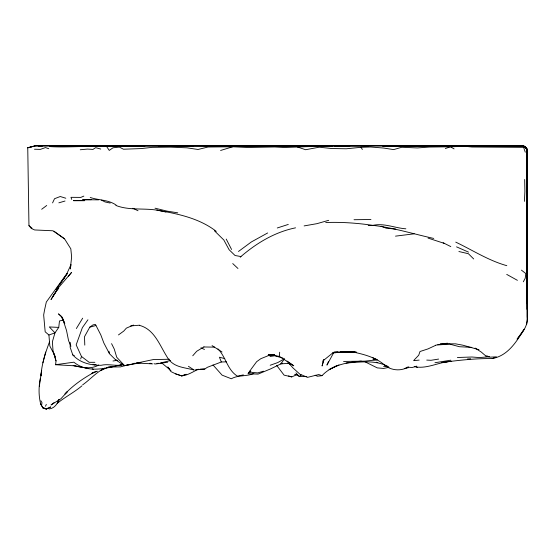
<?xml version="1.0" encoding="UTF-8"?>
<svg xmlns="http://www.w3.org/2000/svg" width="555" height="555" viewBox="0 0 555 555"><rect width="100%" height="100%" fill="white"/><g stroke="black" fill="none" stroke-linecap="round" stroke-linejoin="round"><path stroke-width="0.83" d="M527.118 208.215L526.986 153.069L526.966 309.336M526.646 148.213L526.861 150.71L526.868 148.823M527.007 165.112L527.035 151.612L527.174 155.698L526.979 154.068M527.097 181.11L527.153 153.451L526.979 204.184M527.097 247.135L527.208 185.037L527.021 192.342M527.201 239.462L526.966 152.243L526.972 157.356M527.146 270.736L527.201 241.598M527.236 257.381L527.118 299.45L527.194 243.187M70.194 342.359L70.173 347.381L72.781 354.916C80.107 362.97 90.583 365.308 101.024 365.308C108.704 363.469 116.141 366.612 123.723 364.677M527.077 153.27L527.146 181.603L526.979 178.183M527.167 176.892L527.021 152.299L526.979 163.205M527.181 174.527L527.146 153.048L527.208 316.614C528.402 325.563 522.31 332.66 517.093 339.195L524.156 329.184C516.566 341.7 507.908 355.776 492.223 358.565C475.302 358.384 458.603 360.292 441.842 362.498L451.361 361.277C438.963 361.915 426.864 369.352 414.446 366.675M527.146 227.987L527.16 224.498M527.222 182.9L527.215 256.59L526.452 292.506M526.924 278.554L526.938 276.001M526.972 270.035L526.972 252.435M527.229 219.052L527.049 231.81L527.035 173.881M525.939 147.942L524.426 146.645L525.529 147.11L526.993 150.245L527.188 182.831L527.09 155.351M526.966 163.76L527.063 154.429M527.153 216.575L527.208 214.244L526.966 215.93M527 169.83L527.09 152.965L527.208 219.287M526.972 169.386L526.972 150.391L527.125 155.462M527.215 163.094L527.146 191.884L526.972 153.222L526.966 165.064M526.966 165.432L527.146 153.652L526.966 161.214M526.966 165.848L527.167 150.426L526.397 149.17L526.598 150.8M526.959 152.063L527.215 155.802L526.993 150.245L527.229 186.82M526.972 272.866L527.194 263.389L526.966 272.789M526.966 171.502L527.194 162.442M526.952 163.794L527.139 161.276L526.966 166.132M526.972 164.322L527.035 162.643M526.966 166.313L527.139 161.276M526.972 274.836L527.097 271.693M526.972 165.168L527.042 163.461M527.208 214.244L526.938 216.804M524.648 147.373L524.662 146.992L520.756 145.861L516.504 145.805L521.783 146.159L500.728 145.792M524.413 201.375L524.884 191.489L524.676 179.48M301.115 375.305L292.783 367.75L287.067 361.069L293.762 365.794L279.449 356.393L279.664 352.231M88.314 368.388L74.87 365.842L55.562 364.718L56.034 360.916L53.023 350.753L52.385 341.741L54.973 332.868L58.747 327.401L59.482 320.963L63.43 320.027M526.646 324.495L527.215 319.465L527.194 293.907M39.356 386.162L41.653 370.386L40.966 375.957C41.667 364.101 45.413 352.8 49.527 341.804M40.321 378.253C38.635 386.835 38.552 395.653 40.716 404.13M41.514 405.649L40.536 403.707L42.978 407.849L42.534 407.627L46.349 408.813L50.685 406.912L48.146 408.529L46.349 408.813L42.978 407.849L41.514 405.649L42 402.708L40.883 400.765M328.574 361.485L326.93 365.107L333.597 352.883L336.115 352.675M42.901 362.797L45.649 352.03M323.815 359.529L322.08 366.002L323.745 360.001M80.676 358.946L81.495 356.49L76.167 344.877L82.355 327.679L87.947 319.777M526.529 150.134L526.827 149.434L526.487 149.954M45.482 406.26L46.322 404.408M52.572 202.908L54.522 198.718L60.252 196.519L65.802 198.232M59.101 399.357L57.422 402.132M59.302 399.288C57.512 403.783 54.383 408.411 49.159 408.959M249.008 372.294L249.792 370.754M523.337 281.787L525.217 278.263L525.807 273.553L521.436 270.132M140.915 362.665L124.563 365.683L115.537 359.765L109.425 353.674L103.868 343.018L100.795 334.873L95.46 324.453L93.018 324.869L89.778 327.159L84.492 336.719L84.79 345.127M56.138 291.576L51.004 299.527L58.303 287.899L71.553 272.422L68.307 276.445M76.354 328.546L82.667 318.181M52.822 296.419L58.303 287.899M66.094 275.266L67.412 273.372M67.349 273.455L59.829 284.236L61.806 281.565M57.151 288.038L65.102 276.688M56.076 289.585L57.012 288.246M250.666 369.79L256.653 361.687L260.815 358.696L270.271 354.874L279.449 356.393M63.284 279.56L64.276 278.228M57.179 290.272L58.747 288.322M250.714 370.456L248.619 373.064L250.596 371.864L252.136 372.433L257.763 372.891L263.465 371.177M192.751 355.783L196.685 351.287L203.99 346.868M414.12 360.049L418.713 355.221L419.996 351.516L428.016 348.901L435.661 345.328M240.266 257.256L240.932 256.556C256.729 242.972 274.954 232.025 295.551 227.834M295.961 372.877L299.096 376.595L301.219 374.722M315.171 375.236L317.391 376.228L322.004 375.673C332.147 364.767 347.243 362.408 361.34 361.097M81.911 385.857C74.127 392.42 64.99 397.012 57.116 403.457M53.995 402.673L51.046 404.97L60.918 398.774L67.37 391.643L64.984 393.988C73.322 385.073 83.5 378.17 94.17 372.287L91.374 373.515L97.243 371.239L93.233 372.454M198.274 369.158C192.939 371.822 187.888 375.284 181.693 375.888L175.651 373.883L170.968 371.593L167.77 366.98L169.365 368.798M41.68 209.27L46.724 205.482M238.47 251.477L251.38 241.931L267.663 232.961M118.458 334.929L123.758 331.078L126.339 328.158L133.491 325.036M322.531 361.201L332.639 353.056L332.341 352.598M82.646 384.858C90.201 379.53 96.251 372.218 104.777 368.145L100.427 370.671L108.516 367.042M195.173 369.914L204.788 369.033L207.327 367.327L221.32 361.992L226.405 361.853M336.49 365.773L329.073 369.644L338.952 364.926M98.734 365.051C90.874 369.568 81.474 367.625 73.184 365.474L74.87 365.842M282.356 363.157L270.722 368.839L258.054 374.119L247.939 373.737M248.418 372.87L250.596 371.864M83.84 196.102L80.836 197.393L70.964 197.33L71.741 199.439M276.626 365.35L284.091 375.145L291.722 376.9L296.294 374.951M492.223 358.565L496.42 356.837L490.287 357.149L486.013 356.123L481.234 352.043L475.101 348.068M175.651 373.883L181.693 375.888L186.189 374.257M243.374 374.889L237.471 376.158C227.349 370.081 225.94 356.907 217.928 348.838M54.015 231.22L64.54 238.837L70.825 248.848L71.63 257.027L70.298 268.974L71.026 264.548L66.905 273.553L46.315 302.045L44.553 310.03L43.658 314.962L45.177 331.793L48.916 335.012L54.973 332.868L49.326 326.944L58.747 327.401M270.181 365.259L277.743 362.588L284.666 358.655L280.719 363.907L289.675 363.241M445.332 148.532L450.473 146.777L465.381 146.333L471.923 147.013L523.608 147.352L526.591 147.97L524.662 146.992M57.019 364.26L55.562 364.718L73.843 362.193C88.425 373.945 106.789 368.09 123.148 364.295M119.283 365.558L122.315 364.573M277.278 227.98L288.295 224.421M220.599 150.454L232.718 146.777L247.703 147.491L274.704 146.964L284.195 147.498L311.66 146.492M416.694 366.154L412.254 367.493L407.856 367.209C400.981 371.239 392.031 370.504 385.579 365.953C376.491 357.364 363.407 354.146 351.44 351.69L353.889 352.064M58.858 202.832L65.004 201.028M181.693 375.888L184.773 374.993M328.692 220.321L316.947 223.665L304.119 225.913M128.704 364.593L120.442 366.897L109.182 367.008M89.778 327.159L95.849 325.535M76.417 145.979L97.638 145.785L35.152 145.889L27.75 147.776L28.957 225.642L31.274 228.403L34.632 229.957L52.961 230.783L64.54 238.837M161.366 362.824L170.558 360.479M35.152 145.889L27.75 147.776L35.152 145.889L61.466 145.826M96.077 364.482L94.558 364.85L92.997 364.24M111.569 343.642L114.247 349.033L116.737 357.26L124.563 365.683L153.27 359.571L169.532 359.252M389.034 367.32L383.651 368.444L377.268 367.889L364.926 361.763M404.311 368.541L408.293 367.708M135.066 146.284L137.584 145.792L193.327 145.798M383.63 366.522L386.093 366.05M112.984 361.007L117.209 360.299M406.163 367.472L408.66 367.063M438.616 359.078L430.978 360.299L426.733 360.091M434.974 362.727L450.771 360.195M270.021 356.497L274.794 355.755L283.022 358.169M106.955 367.479L112.741 366.612M167.707 362.214L155.705 363.969L154.04 363.768M437.756 344.662L447.503 343.261L445.894 343.392M395.507 236.146L414.176 233.815M133.082 363.469L134.698 363.268M333.874 352.411L337.704 351.953M130.661 325.924L139.659 325.195M156.926 363.442L158.543 363.261M160.152 363.074L162.573 362.797M253.864 373.501C246.635 376.644 238.15 374.826 231.324 378.76L222.097 375.152L212.981 364.933M376.88 359.841L364.815 361.145L343.573 361.437M413.614 360.667L419.171 360.084M454.08 148.9L450.473 146.777L429.369 147.054L417.346 147.935L401.737 147.262L393.627 149.607L383.706 148.053L370.511 146.992L361.027 147.304L346.306 148.775L331.606 148.518L319.229 147.193L305.618 149.725L297.313 146.936M80.253 149.76L87.454 149.08L92.962 149.42L95.675 147.665L100.739 149.059M325.736 222.527C341.505 221.931 357.288 223.061 372.891 225.358C384.109 222.867 394.744 228.029 405.858 228.813M133.082 146.145L137.584 145.792L104.645 145.812M104.985 146.471C165.23 144.106 225.649 146.971 285.929 145.951L291.868 145.847L95.62 145.868L145.146 145.771L100.24 146.194M489.482 356.796L479.347 357.566L471.889 357.011L457.382 357.503M435.821 345.099L449.564 344.079L459.485 346.729L471.833 347.375M467.476 358.988L470.605 358.787M86.157 199.509L82.882 199.71L91.221 199.682M346.07 362.984C360.389 362.207 375.34 359.578 388.507 366.73M136.211 363.005L137.862 362.942M268.675 355.249L274.364 355.131M486.013 356.123L487.713 356.06M306.859 376.567L299.096 376.595M88.321 199.557L82.882 199.71L98.617 199.855M351.69 352.557L337.794 352.536M200.126 369.151L204.788 369.033M95.051 146.569C79.948 146.118 64.741 147.588 49.541 146.569M368.208 225.552L374.798 225.434M354.034 219.725L370.955 219.496M334.2 352.314L342.497 352.217L333.895 352.272M187.118 145.778L158.452 145.958L224.081 145.785M501.13 145.792L503.69 145.778M74.849 145.903L97.638 145.785L58.83 145.909M100.781 145.951L130.196 145.798M222.166 145.972L274.822 145.965L255.224 145.868M525.675 148.005L523.969 146.027L519.605 145.785L516.754 145.771L522.019 146.243L481.365 145.84L519.098 145.757L523.913 146.187L516.476 145.736L518.828 145.805L87.53 145.826M352.848 352.252L356.317 352.265L333.756 352.293M274.212 355.158L268.252 355.151L274.787 355.131M84.804 145.812L123.494 145.771M305.743 145.889L286.29 145.937L518.523 145.771L518.162 145.75L521.811 146.256M481.365 145.84L517.905 145.771L522.935 146.222L515.428 145.75L522.935 146.222M94.87 362.311L89.14 362.318L81.495 356.49M434.815 145.75L520.319 145.819L524.281 146.291L525.987 147.505M395.347 145.847L522.449 146.111M268.447 355.131L274.337 355.179M268.238 355.151L274.253 355.151M255.675 145.792L332.757 145.826M455.051 145.785L519.882 145.826L524.44 146.659M283.772 145.736L368.416 145.854M440.295 343.822L455.516 343.836L462.898 345.203L478.979 349.719M521.86 146.277L508.595 145.785L520.319 145.819L516.046 145.736L524.1 146.541M448.128 145.903L382.52 145.896L521.742 145.93L516.476 145.736L523.878 146.499M345.217 352.21L356.456 352.258M508.595 145.785L522.082 146.263M117.431 145.896L123.141 145.923M515.907 145.757L522.803 146.014M516.754 145.771L523.552 146.138L524.759 146.693L520.451 145.798M214.646 347.139L203.817 346.972M516.046 145.736L517.905 145.771M232.718 146.777L208.035 147.019L198.01 149.475L186.979 147.824L170.669 147.137L152.216 147.352L141.227 148.573L123.432 149.219L119.394 147.089L112.991 147.79L109.266 150.412L106.921 146.971M519.882 145.826L517.371 145.771L521.138 146.256M334.644 146.208L349.782 146.61M34.472 149.226L40.321 149.399L45.454 147.581L48.764 148.712M372.981 359.64L377.247 359.779M271.104 354.909L274.406 355.047M521.721 145.972L517.371 145.771L523.823 146.249M354.7 352.189L340.402 351.481L356.317 352.356M38.524 146.173L42.166 146.381M137.217 363.019L152.569 363.886M520.888 146.118L513.368 145.75L522.2 146.249M395.715 229.083L386.273 228.223L381.125 226.211M521.013 146.263L519.605 145.785L523.247 146.118M90.229 197.497C98.859 200.397 108.301 199.64 116.064 205.024M352.793 352.078L356.095 352.397M522.685 146.243L519.66 145.778L523.101 146.18M519.66 145.778L524.343 146.312M523.303 146.236L519.286 145.805L522.227 146.291M149.871 363.268L151.536 363.469M372.891 225.358C393.592 227.73 413.475 233.988 433.746 238.435M519.695 145.861L522.123 146.256M177.78 212.836L166.993 211.115L155.005 208.187M523.58 146.506L525.127 146.77L525.731 147.47L523.538 146.492M523.629 146.513L525.127 146.77L523.67 146.402M240.932 256.556L235.029 255.494L229.097 249.715L223.838 240.017L214.397 230.727M522.144 146.243L517.371 145.771L523.538 146.256L520.056 145.861L520.618 146M519.827 145.833L521.936 146.236M376.297 359.272L372.558 357.642M110.223 203.068L105.034 201.944L101.523 200.133M45.101 408.917L46.724 409.264M156.794 210.012L165.959 212.052M458.895 251.526L468.413 253.725L473.679 258.956M376.311 362.214L377.865 362.609M224.775 358.62L219.433 357.226L221.32 361.992M294.594 374.313L298.694 375.499M288.551 375.943L291.722 376.9M506.805 265.678C488.622 260.6 472.645 250.222 455.752 242.126M428.037 238.088L444.382 243.409M322.004 375.673L318.778 374.549L307.491 377.372L301.594 374.861M522.893 146.083L525.529 147.11M115.537 359.765L117.826 360.694M115.884 205.447C129.697 210.921 145.389 207.612 159.847 210.671C179.584 214.126 200.175 218.843 216.27 231.379M92.137 368.839L93.358 369.339M456.543 246.857L468.503 252.116M42.534 407.627L44.164 408.369M139.617 325.403C154.269 329.302 159.493 344.822 166.736 356.379C172.758 367.486 183.268 367.112 194.083 370.019L188.423 366.314M200.917 347.812L204.483 349.463M132.888 208.271L138.015 210.74M72.781 354.916L74.328 355.693M443.14 242.757L450.792 246.593M506.722 274.392L517.413 280.33M288.08 363.137L290.827 364.677M416.035 366.619L417.381 367.486M212.072 345.612L222.028 352.009M525.349 147.526L526.785 148.469L526.855 149.288M170.968 370.608L162.691 363.733M28.957 225.642L31.968 228.174M62.049 317.016L58.49 313.852L61.112 316.315L64.796 323.579M232.732 263.563L237.963 268.488M524.69 146.846L525.086 147.248M525.363 146.992L526.674 148.469M333.187 352.675L333.534 353.223M361.027 147.304L362.36 149.462M55.334 356.601L49.846 346.049L48.916 335.012M226.225 239.087L231.581 249.486M70.95 346.264L68.584 340.701L66.51 330.454L62.34 317.661L64.22 322.094M523.608 147.352L525.273 152.188M53.682 352.876L56.034 360.916M526.404 149.17L526.841 150.78M526.39 149.344L526.73 150.793L526.896 149.094L526.924 150.745M108.953 351.197L109.425 353.674M526.966 151.89L527.215 155.802M526.986 152.001L527.229 303.918M526.785 148.469L527.188 153.881M526.959 182.72L527.208 186.091L526.972 177.17M526.959 185.523L527.194 236.354L527.174 229.943M526.959 179.418L527.181 182.755L526.986 179.487M527.16 182.206L526.972 175.99M526.972 174.36L527.243 182.609L526.979 174.547M527.014 185.634L527.194 193.744L526.972 176.115M526.979 173.639L527.188 178.273M526.966 175.061L527.201 180.722M526.972 179.327L527.208 186.091M526.966 180.181L527.215 188.416M526.966 171.946L527.188 182.116M527.014 191.815L527.035 270.334M526.993 154.401L527.201 168.512M527.111 152.632L527.16 156.538M527.243 182.609L527.125 173.146L527.201 215.021M526.966 172.765L527.097 184.426M527.083 151.376L527.229 183.483M527.056 151.584L527.16 162.525M527.014 152.639L527.07 160.624M527.153 174.943L527.208 188.804M526.972 222.139L526.979 224.706M84.651 200.646L73.51 200.66L84.651 200.646M519.064 145.792L517.322 145.792L521.693 146.083L519.098 145.757"/></g></svg>
